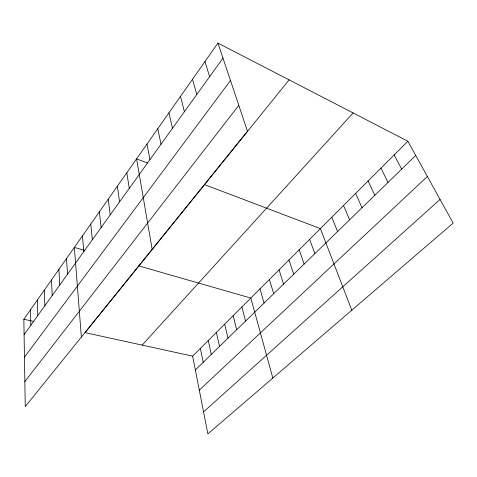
<?xml version="1.0" encoding="UTF-8"?>
<svg xmlns="http://www.w3.org/2000/svg" width="477" height="477" viewBox="0 0 477 477"><rect width="100%" height="100%" fill="white"/><g stroke="black" fill="none" stroke-linecap="round" stroke-linejoin="round"><path stroke-width="0.72" d="M217.941 43.103L247.48 131.276L25.245 406.583L23.85 319.25L217.941 43.103L407.877 141.24L453.15 223.111L207.871 433.897L192.642 356.14L407.877 141.24M24.094 334.604L222.968 58.105M24.458 357.166L230.474 80.524M24.846 381.606L238.792 105.339M289.092 79.868L85.031 332.624L192.642 356.14M142.164 345.109L353.123 112.954M195.349 369.955L415.735 155.454M199.303 390.144L427.362 176.484M203.554 411.866L440.062 199.446M23.85 319.25L33.95 321.456M84.84 250.431L74.34 247.414L81.37 337.054M138.873 265.933L250.824 298.053L272.838 378.07M147.518 163.003L136.583 158.853L152.169 249.352M204.514 184.629L320.383 228.602L351.793 310.217M394.193 154.9L401.664 169.15M380.938 168.137L388.034 182.417M368.083 180.968L374.833 195.266M355.621 193.412L362.031 207.722M343.523 205.492L349.617 219.802M331.783 217.214L337.579 231.524M309.621 239.341L314.862 253.633M299.157 249.793L304.141 264.067M288.973 259.959L293.719 274.215M279.057 269.863L283.571 284.089M204.985 61.533L209.606 76.678M269.398 279.504L273.697 293.701M259.989 288.895L264.079 303.062M192.517 79.277L196.762 94.535M241.887 306.973L245.577 321.063M180.509 96.36L184.396 111.725M233.17 315.679L236.681 329.726M224.667 324.169L228 338.175M168.936 112.834L172.489 128.277M216.367 332.451L219.539 346.409M208.27 340.536L211.281 354.447M157.768 128.718L161.017 144.233M200.364 348.431L203.22 362.293M146.994 144.048L149.951 159.616M126.822 172.752L129.261 188.385M117.372 186.197L119.578 201.849M108.219 199.213L110.205 214.877M99.353 211.83L101.13 227.493M90.761 224.059L92.341 239.716M82.426 235.912L83.827 251.558M66.494 258.582L67.555 274.18M58.868 269.427L59.774 284.99M51.468 279.957L52.226 295.49M44.272 290.195L44.892 305.685M37.278 300.152L37.766 315.595M30.468 309.829L30.832 325.231"/></g></svg>
